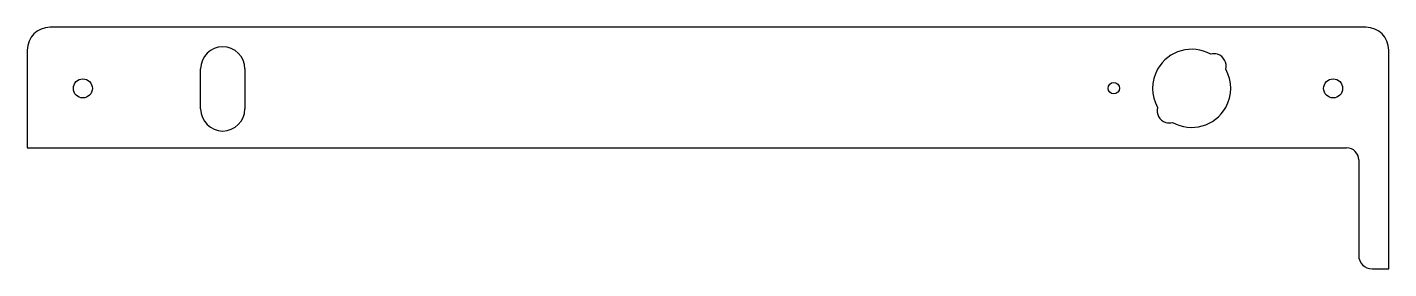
# Model space of a CAD drawing. Header units: millimetres. Extents: x -99 to 116, y -11 to 27.
import ezdxf

# ---------------------------------------------------------------- set-up
doc = ezdxf.new("R2010")
doc.units = ezdxf.units.MM
doc.header["$MEASUREMENT"] = 0
doc.layers.add('CUTOUTS', color=7, linetype='Continuous', lineweight=0)
doc.layers.add('PERIMETER', color=7, linetype='Continuous', lineweight=0)

msp = doc.modelspace()

# ---------------------------------------------------------------- linework, layer by layer
at = {"layer": 'CUTOUTS', "color": 1, "lineweight": 25}
for p, q in [((-71.65, 14.27), (-71.65, 20.58)), ((-64.69, 20.58), (-64.69, 14.27))]:
    msp.add_line(p, q, dxfattribs=at)
for centre, radius in [((-90.2, 17.51), 1.5), ((72.22, 17.53), 0.9), ((106.78, 17.51), 1.5)]:
    msp.add_circle(centre, radius, dxfattribs=at)
for points in [[(-64.69, 20.58), (-64.69, 22.51), (-66.25, 24.06), (-68.17, 24.06), (-70.09, 24.06), (-71.65, 22.51), (-71.65, 20.58)], [(87.5, 22.88), (84.54, 24.54), (80.79, 23.49), (79.13, 20.53), (78.08, 18.66), (78.08, 16.37), (79.13, 14.5)], [(89.85, 20.53), (90.14, 21.53), (89.56, 22.59), (88.55, 22.88), (88.21, 22.97), (87.84, 22.97), (87.5, 22.88)], [(81.48, 12.15), (84.44, 10.49), (88.19, 11.54), (89.85, 14.5), (90.9, 16.37), (90.9, 18.66), (89.85, 20.53)], [(-71.65, 14.27), (-71.65, 12.35), (-70.09, 10.79), (-68.17, 10.79), (-66.25, 10.79), (-64.69, 12.35), (-64.69, 14.27)], [(79.13, 14.5), (78.84, 13.49), (79.42, 12.44), (80.43, 12.15), (80.77, 12.05), (81.14, 12.05), (81.48, 12.15)]]:
    msp.add_open_spline(points, degree=3, knots=[0, 0, 0, 0, 1, 1, 1, 2, 2, 2, 2], dxfattribs=at)
at = {"layer": 'PERIMETER', "color": 5, "lineweight": 25}
for p, q in [((111.95, 27.15), (-95.37, 27.15)), ((-98.97, 23.55), (-98.97, 8.13)), ((115.55, -10.92), (115.55, 23.55)), ((-98.97, 8.13), (108.91, 8.13)), ((110.81, 6.23), (110.81, -8.82)), ((112.91, -10.92), (115.55, -10.92))]:
    msp.add_line(p, q, dxfattribs=at)
for points in [[(-95.37, 27.15), (-97.35, 27.15), (-98.97, 25.54), (-98.97, 23.55)], [(115.55, 23.55), (115.55, 25.54), (113.93, 27.15), (111.95, 27.15)], [(110.81, 6.23), (110.81, 7.28), (109.96, 8.13), (108.91, 8.13)], [(110.81, -8.82), (110.81, -9.98), (111.75, -10.92), (112.91, -10.92)]]:
    msp.add_open_spline(points, degree=3, dxfattribs=at)

doc.saveas('drawing.dxf')
